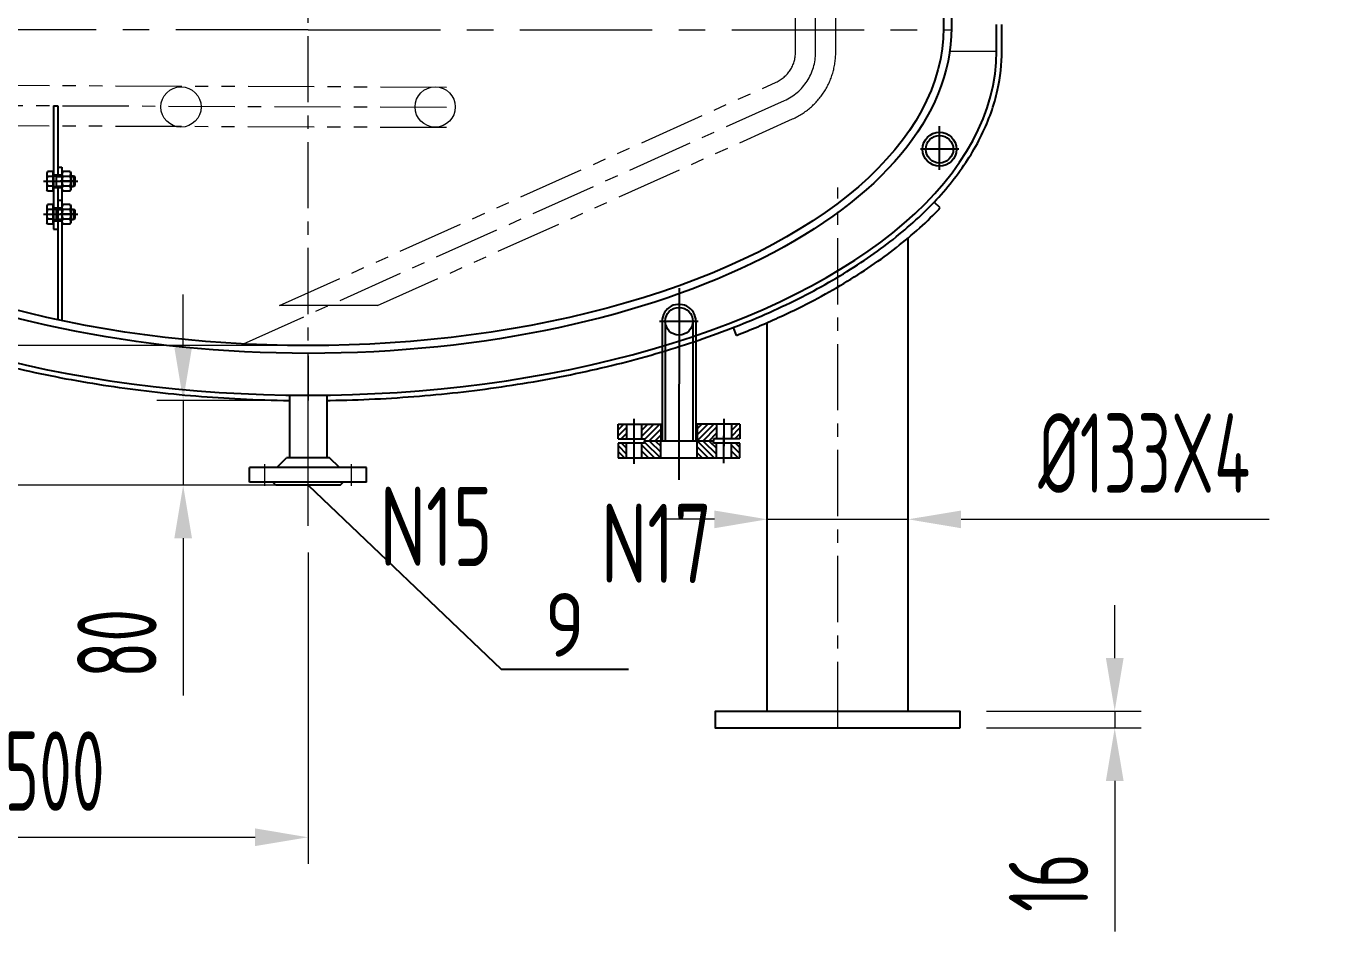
# Model space of a CAD drawing. Header units: millimetres. Extents: x -10 to 6019072, y -115569 to 2.
# Drawn here: x 6008003 to 6009239, y -112188 to -111323 of the extents above; entities that cross this region are included whole.
import ezdxf
from ezdxf.enums import TextEntityAlignment as Align

# ---------------------------------------------------------------- set-up
doc = ezdxf.new("R2010")
doc.units = ezdxf.units.MM
doc.header["$LTSCALE"] = 1000
for name, pattern in [('ACAD_ISO10W100', [18, 12, -3, 0, -3]), ('CENTER', [2, 1.25, -0.25, 0.25, -0.25]), ('DASHED', [0.75, 0.5, -0.25]), ('PHANTOM', [2.5, 1.25, -0.25, 0.25, -0.25, 0.25, -0.25])]:
    doc.linetypes.add(name, pattern=pattern)
doc.layers.get('0').update_dxf_attribs({"lineweight": 25})
for name, color, linetype in [('00', 7, 'Continuous'), ('3', 3, 'Continuous'), ('item', 7, 'Continuous'), ('Layer2', 1, 'ACAD_ISO10W100'), ('Layer3', 2, 'Continuous')]:
    doc.layers.add(name, color=color, linetype=linetype)
for name, color, linetype, lineweight in [('1', 1, 'Continuous', 18), ('1轮廓实线层', 7, 'Continuous', 25), ('3中心线层', 1, 'CENTER', 9), ('4虚线层', 6, 'DASHED', 9), ('5剖面线层', 2, 'Continuous', 9), ('7标注层', 4, 'Continuous', 15), ('9双点划线层', 6, 'PHANTOM', 9), ('FULL', 7, 'Continuous', 25), ('中心线', 1, 'CENTER', 9)]:
    doc.layers.add(name, color=color, linetype=linetype, lineweight=lineweight)
doc.styles.get("Standard").update_dxf_attribs({"font": 'gbenor.shx', "width": 0.707, "bigfont": 'gbcbig.shx'})
doc.dimstyles.new('STANDARD$0', dxfattribs={"dimscale": 50, "dimtxt": 1.5, "dimasz": 1, "dimexe": 0.5, "dimexo": 0.5, "dimgap": 0.5, "dimtad": 1, "dimdec": 1, "dimdsep": 46, "dimtxsty": 'Standard', "dimcen": 0.09, "dimclrd": 2, "dimclre": 2, "dimclrt": 2, "dimadec": 0, "dimazin": 0, "dimtfac": 1, "dimtdec": 1, "dimtmove": 0, "dimatfit": 3, "dimfxl": 0, "dimtolj": 1, "dimtzin": 0, "dimlwd": 13, "dimlwe": 13, "dimarcsym": 0})

# ---------------------------------------------------------------- blocks, each defined once
blk = doc.blocks.new('*D512')
at = {"layer": '5剖面线层', "color": 2, "lineweight": 13, "transparency": 16777216}
for p, q in [((6008268.9, -111819.9), (6008268.9, -112113.8)), ((6007768.9, -111881.7), (6007768.9, -112113.8)), ((6007818.9, -112088.8), (6008218.9, -112088.8))]:
    blk.add_line(p, q, dxfattribs=at)
at = {"layer": '5剖面线层', "color": 2, "transparency": 16777216}
for points in [[(6007818.9, -112080.4), (6007818.9, -112097.1), (6007768.9, -112088.8)], [(6008218.9, -112080.4), (6008218.9, -112097.1), (6008268.9, -112088.8)]]:
    blk.add_solid(points, dxfattribs=at)
at = {"layer": 'Defpoints', "color": 0, "transparency": 16777216}
for p in [(6008268.9, -111794.9), (6007768.9, -111856.7), (6008268.9, -112088.8)]:
    blk.add_point(p, dxfattribs=at)
at = {"layer": '5剖面线层', "color": 2, "transparency": 16777216, "insert": (6008029.5, -112026.3), "char_height": 75, "attachment_point": 5}
blk.add_mtext('\\A1;500', dxfattribs=at)
blk = doc.blocks.new('*D518')
at = {"layer": '5剖面线层', "color": 2, "lineweight": 13, "transparency": 16777216}
for p, q in [((6008104.6, -107267.4), (6006719.7, -107267.4)), ((6006744.7, -107317.4), (6006744.7, -111935.6)), ((6007628.6, -111985.6), (6006719.7, -111985.6))]:
    blk.add_line(p, q, dxfattribs=at)
at = {"layer": '5剖面线层', "color": 2, "transparency": 16777216}
for points in [[(6006736.4, -107317.4), (6006753, -107317.4), (6006744.7, -107267.4)], [(6006736.4, -111935.6), (6006753, -111935.6), (6006744.7, -111985.6)]]:
    blk.add_solid(points, dxfattribs=at)
at = {"layer": 'Defpoints', "color": 0, "transparency": 16777216}
for p in [(6008129.6, -107267.4), (6006744.7, -111985.6), (6007653.6, -111985.6)]:
    blk.add_point(p, dxfattribs=at)
at = {"layer": '5剖面线层', "color": 2, "transparency": 16777216, "insert": (6006682.2, -109626.5), "char_height": 75, "attachment_point": 5, "rotation": 90}
blk.add_mtext('\\A1;4718.3', dxfattribs=at)
blk = doc.blocks.new('*D519')
at = {"layer": '5剖面线层', "color": 2, "lineweight": 13, "transparency": 16777216}
for p, q in [((6007644, -111301.5), (6007404.4, -111301.5)), ((6007429.4, -111351.5), (6007429.4, -111574.5)), ((6008243.9, -111624.5), (6007404.4, -111624.5))]:
    blk.add_line(p, q, dxfattribs=at)
at = {"layer": '5剖面线层', "color": 2, "transparency": 16777216}
for points in [[(6007421, -111351.5), (6007437.7, -111351.5), (6007429.4, -111301.5)], [(6007421, -111574.5), (6007437.7, -111574.5), (6007429.4, -111624.5)]]:
    blk.add_solid(points, dxfattribs=at)
at = {"layer": 'Defpoints', "color": 0, "transparency": 16777216}
for p in [(6007669, -111301.5), (6007429.4, -111624.5), (6008268.9, -111624.5)]:
    blk.add_point(p, dxfattribs=at)
at = {"layer": '5剖面线层', "color": 2, "transparency": 16777216, "insert": (6007366.9, -111463), "char_height": 75, "attachment_point": 5, "rotation": 90}
blk.add_mtext('\\A1;325', dxfattribs=at)
blk = doc.blocks.new('*D525')
at = {"layer": '00', "color": 2, "linetype": 'CENTER', "lineweight": 13, "transparency": 16777216}
for p, q in [((6009030.5, -111919.6), (6009030.5, -111869.6)), ((6008909.3, -111969.6), (6009055.5, -111969.6)), ((6009030.5, -111969.6), (6009030.5, -111985.6)), ((6008909.3, -111985.6), (6009055.5, -111985.6)), ((6009030.5, -112035.6), (6009030.5, -112177.6))]:
    blk.add_line(p, q, dxfattribs=at)
at = {"layer": '00', "color": 2, "linetype": 'CENTER', "transparency": 16777216}
for points in [[(6009022.2, -111919.6), (6009038.9, -111919.6), (6009030.5, -111969.6)], [(6009022.2, -112035.6), (6009038.9, -112035.6), (6009030.5, -111985.6)]]:
    blk.add_solid(points, dxfattribs=at)
at = {"layer": 'Defpoints', "color": 0, "linetype": 'CENTER', "transparency": 16777216}
for p in [(6008884.3, -111969.6), (6009030.5, -111969.6), (6008884.3, -111985.6)]:
    blk.add_point(p, dxfattribs=at)
at = {"layer": '00', "color": 2, "linetype": 'CENTER', "transparency": 16777216, "insert": (6008968, -112131.6), "char_height": 75, "attachment_point": 5, "rotation": 90}
blk.add_mtext('\\A1;16', dxfattribs=at)
blk = doc.blocks.new('*D526')
at = {"layer": '00', "color": 2, "linetype": 'CENTER', "lineweight": 13, "transparency": 16777216}
for p, q in [((6008702.5, -111753.7), (6008702.5, -111813.6)), ((6008835.5, -111753.7), (6008835.5, -111813.6)), ((6008652.5, -111788.6), (6008602.5, -111788.6)), ((6008702.5, -111788.6), (6008835.5, -111788.6)), ((6008885.5, -111788.6), (6009176.2, -111788.6))]:
    blk.add_line(p, q, dxfattribs=at)
at = {"layer": '00', "color": 2, "linetype": 'CENTER', "transparency": 16777216}
for points in [[(6008652.5, -111780.3), (6008652.5, -111797), (6008702.5, -111788.6)], [(6008885.5, -111780.3), (6008885.5, -111797), (6008835.5, -111788.6)]]:
    blk.add_solid(points, dxfattribs=at)
at = {"layer": 'Defpoints', "color": 0, "linetype": 'CENTER', "transparency": 16777216}
for p in [(6008702.5, -111728.7), (6008835.5, -111728.7), (6008835.5, -111788.6)]:
    blk.add_point(p, dxfattribs=at)
at = {"layer": '00', "color": 2, "linetype": 'CENTER', "transparency": 16777216, "insert": (6009058.4, -111726.1), "char_height": 75, "attachment_point": 5}
blk.add_mtext('\\A1;{%%c133X4', dxfattribs=at)
blk = doc.blocks.new('*D529')
at = {"layer": '00', "color": 2, "linetype": 'CENTER', "lineweight": 13, "transparency": 16777216}
for p, q in [((6008151, -111626.4), (6008151, -111576.4)), ((6008226.4, -111676.4), (6008126, -111676.4)), ((6008151, -111676.4), (6008151, -111756.4)), ((6008213.6, -111756.4), (6008126, -111756.4)), ((6008151, -111806.4), (6008151, -111955))]:
    blk.add_line(p, q, dxfattribs=at)
at = {"layer": '00', "color": 2, "linetype": 'CENTER', "transparency": 16777216}
for points in [[(6008142.7, -111626.4), (6008159.3, -111626.4), (6008151, -111676.4)], [(6008142.7, -111806.4), (6008159.3, -111806.4), (6008151, -111756.4)]]:
    blk.add_solid(points, dxfattribs=at)
at = {"layer": 'Defpoints', "color": 0, "linetype": 'CENTER', "transparency": 16777216}
for p in [(6008251.4, -111676.4), (6008151, -111756.4), (6008238.6, -111756.4)]:
    blk.add_point(p, dxfattribs=at)
at = {"layer": '00', "color": 2, "linetype": 'CENTER', "transparency": 16777216, "insert": (6008088.5, -111905.7), "char_height": 75, "attachment_point": 5, "rotation": 90}
blk.add_mtext('\\A1;80', dxfattribs=at)
blk = doc.blocks.new('*D564')
at = {"layer": '7标注层', "color": 2, "lineweight": 13, "ltscale": 0.001, "transparency": 16777216}
for p, q in [((6008243.9, -111756.4), (6007936.8, -111756.4)), ((6007961.8, -111806.4), (6007961.8, -111935.6)), ((6007909.3, -111985.6), (6007986.8, -111985.6))]:
    blk.add_line(p, q, dxfattribs=at)
at = {"layer": '7标注层', "color": 2, "ltscale": 0.001, "transparency": 16777216}
for points in [[(6007953.5, -111806.4), (6007970.2, -111806.4), (6007961.8, -111756.4)], [(6007953.5, -111935.6), (6007970.2, -111935.6), (6007961.8, -111985.6)]]:
    blk.add_solid(points, dxfattribs=at)
at = {"layer": 'Defpoints', "color": 0, "ltscale": 0.001, "transparency": 16777216}
for p in [(6008268.9, -111756.4), (6007884.3, -111985.6), (6007961.8, -111985.6)]:
    blk.add_point(p, dxfattribs=at)
at = {"layer": '7标注层', "color": 2, "ltscale": 0.001, "transparency": 16777216, "insert": (6007897.8, -111871), "char_height": 75, "attachment_point": 5, "rotation": 90}
blk.add_mtext('\\A1;(230)', dxfattribs=at)

msp = doc.modelspace()

# ---------------------------------------------------------------- hatches: boundary and pattern name
h = msp.add_hatch()
h.set_pattern_fill('U', color=256, scale=4, angle=45.01622, style=0, pattern_type=0)
h.set_pattern_definition([(45.0162, (6009152.1317, -110598.4773), (-2.829228, 2.827626), [])])
h.paths.add_polyline_path([(6008668.61, -111698.68), (6008668.6, -111712.68), (6008676.6, -111712.69), (6008676.61, -111698.69)])
h.paths.add_polyline_path([(6008636.36, -111698.67), (6008654.61, -111698.68), (6008654.6, -111712.68), (6008651.6, -111712.68), (6008651.6, -111714.68), (6008636.35, -111714.67)])
h.paths.add_polyline_path([(6008583.61, -111698.66), (6008601.86, -111698.66), (6008601.85, -111714.66), (6008586.6, -111714.66), (6008586.6, -111712.66), (6008583.6, -111712.66)])
h.paths.add_polyline_path([(6008561.61, -111698.65), (6008569.61, -111698.66), (6008569.6, -111712.66), (6008561.6, -111712.65)])
h = msp.add_hatch()
h.set_pattern_fill('U', color=256, scale=4, angle=45, style=0, pattern_type=0)
h.set_pattern_definition([(315.0162, (6009152.7634, -112830.1634), (-2.827626, -2.829228), [])])
h.paths.add_polyline_path([(6008668.6, -111730.68), (6008668.6, -111716.68), (6008676.6, -111716.69), (6008676.6, -111730.69)])
h.paths.add_polyline_path([(6008636.35, -111730.67), (6008654.6, -111730.68), (6008654.6, -111716.68), (6008651.6, -111716.68), (6008651.6, -111714.68), (6008636.35, -111714.67)])
h.paths.add_polyline_path([(6008583.6, -111730.66), (6008601.85, -111730.66), (6008601.85, -111714.66), (6008586.6, -111714.66), (6008586.6, -111716.66), (6008583.6, -111716.66)])
h.paths.add_polyline_path([(6008561.6, -111730.65), (6008569.6, -111730.66), (6008569.6, -111716.66), (6008561.6, -111716.65)])

# ---------------------------------------------------------------- linework, layer by layer
at = {"layer": '00', "color": 4}
for p, q in [((6008022.89, -111460.16), (6008022.18, -111461.4)), ((6008022.18, -111461.4), (6008022.18, -111477.4)), ((6008028.08, -111460.16), (6008022.89, -111460.16)), ((6008028.08, -111464.78), (6008022.89, -111464.78)), ((6008028.08, -111460.16), (6008028.08, -111478.64)), ((6008028.58, -111462.2), (6008028.08, -111462.2)), ((6008028.58, -111462.2), (6008028.58, -111476.6)), ((6008028.58, -111463.4), (6008036.58, -111463.4)), ((6008028.58, -111464.4), (6008036.58, -111464.4)), ((6008031.08, -111464.4), (6008031.08, -111474.4)), ((6008037.29, -111460.16), (6008036.58, -111461.4)), ((6008036.58, -111461.4), (6008036.58, -111477.4)), ((6008044.26, -111460.16), (6008037.29, -111460.16)), ((6008044.26, -111464.78), (6008037.29, -111464.78)), ((6008044.26, -111460.16), (6008044.98, -111461.4)), ((6008044.98, -111461.4), (6008044.98, -111477.4)), ((6008044.98, -111464.4), (6008047.58, -111464.4)), ((6008047.58, -111464.4), (6008047.58, -111474.4)), ((6008047.58, -111464.4), (6008048.58, -111465.4)), ((6008048.58, -111465.4), (6008048.58, -111473.4)), ((6008022.89, -111478.64), (6008022.18, -111477.4)), ((6008028.08, -111474.02), (6008022.89, -111474.02)), ((6008028.08, -111478.64), (6008022.89, -111478.64)), ((6008028.58, -111476.6), (6008028.08, -111476.6)), ((6008028.58, -111474.4), (6008036.58, -111474.4)), ((6008028.58, -111475.4), (6008036.58, -111475.4)), ((6008037.29, -111478.64), (6008036.58, -111477.4)), ((6008044.26, -111474.02), (6008037.29, -111474.02)), ((6008044.26, -111478.64), (6008037.29, -111478.64)), ((6008044.26, -111478.64), (6008044.98, -111477.4)), ((6008044.98, -111474.4), (6008047.58, -111474.4)), ((6008048.58, -111473.4), (6008047.58, -111474.4)), ((6008022.89, -111491.4), (6008022.18, -111492.64)), ((6008022.18, -111492.64), (6008022.18, -111508.64)), ((6008028.08, -111491.4), (6008022.89, -111491.4)), ((6008028.08, -111496.02), (6008022.89, -111496.02)), ((6008028.08, -111491.4), (6008028.08, -111509.88)), ((6008028.58, -111493.44), (6008028.08, -111493.44)), ((6008028.58, -111493.44), (6008028.58, -111507.84)), ((6008028.58, -111494.64), (6008036.58, -111494.64)), ((6008028.58, -111495.64), (6008036.58, -111495.64)), ((6008031.08, -111495.64), (6008031.08, -111505.64)), ((6008037.29, -111491.4), (6008036.58, -111492.64)), ((6008036.58, -111492.64), (6008036.58, -111508.64)), ((6008044.26, -111491.4), (6008037.29, -111491.4)), ((6008044.26, -111496.02), (6008037.29, -111496.02)), ((6008044.26, -111491.4), (6008044.98, -111492.64)), ((6008044.98, -111492.64), (6008044.98, -111508.64)), ((6008044.98, -111495.64), (6008047.58, -111495.64)), ((6008047.58, -111495.64), (6008047.58, -111505.64)), ((6008047.58, -111495.64), (6008048.58, -111496.64)), ((6008048.58, -111496.64), (6008048.58, -111504.64)), ((6008022.89, -111509.88), (6008022.18, -111508.64)), ((6008028.08, -111505.26), (6008022.89, -111505.26)), ((6008028.08, -111509.88), (6008022.89, -111509.88)), ((6008028.58, -111507.84), (6008028.08, -111507.84)), ((6008028.58, -111505.64), (6008036.58, -111505.64)), ((6008028.58, -111506.64), (6008036.58, -111506.64)), ((6008037.29, -111509.88), (6008036.58, -111508.64)), ((6008044.26, -111505.26), (6008037.29, -111505.26)), ((6008044.26, -111509.88), (6008037.29, -111509.88)), ((6008044.26, -111509.88), (6008044.98, -111508.64)), ((6008044.98, -111505.64), (6008047.58, -111505.64)), ((6008048.58, -111504.64), (6008047.58, -111505.64))]:
    msp.add_line(p, q, dxfattribs=at)
at = {"layer": '00', "color": 3, "linetype": 'CENTER'}
for p, q in [((6008865.77, -111494.6), (6008859.97, -111489.1)), ((6008673.35, -111614.9), (6008670.45, -111607.45))]:
    msp.add_line(p, q, dxfattribs=at)
at = {"layer": '00', "color": 4}
for centre, radius, start, end in [((6008026.26, -111462.47), 4.09, 154.38414, 214.38424), ((6008037.46, -111469.4), 15.29, 162.41205, 197.58795), ((6008040.66, -111462.47), 4.09, 154.38414, 214.38424), ((6008051.86, -111469.4), 15.29, 162.41205, 197.58795), ((6008040.89, -111462.47), 4.09, 325.61576, 25.61586), ((6008029.69, -111469.4), 15.29, 342.41205, 17.58795), ((6008026.26, -111476.33), 4.09, 145.61576, 205.61586), ((6008040.66, -111476.33), 4.09, 145.61576, 205.61586), ((6008040.89, -111476.33), 4.09, 334.38414, 34.38424), ((6008026.26, -111493.71), 4.09, 154.38414, 214.38424), ((6008037.46, -111500.64), 15.29, 162.41205, 197.58795), ((6008040.66, -111493.71), 4.09, 154.38414, 214.38424), ((6008051.86, -111500.64), 15.29, 162.41205, 197.58795), ((6008040.89, -111493.71), 4.09, 325.61576, 25.61586), ((6008029.69, -111500.64), 15.29, 342.41205, 17.58795), ((6008026.26, -111507.57), 4.09, 145.61576, 205.61586), ((6008040.66, -111507.57), 4.09, 145.61576, 205.61586), ((6008040.89, -111507.57), 4.09, 334.38414, 34.38424)]:
    msp.add_arc(centre, radius, start, end, dxfattribs=at)
at = {"layer": '1', "color": 7}
for p, q in [((6008031.08, -111465.15), (6008029.78, -111464.4)), ((6008031.08, -111465.15), (6008036.58, -111465.15)), ((6008044.98, -111465.15), (6008048.33, -111465.15)), ((6008031.08, -111473.65), (6008029.78, -111474.4)), ((6008031.08, -111473.65), (6008036.58, -111473.65)), ((6008044.98, -111473.65), (6008048.33, -111473.65)), ((6008031.08, -111496.39), (6008029.78, -111495.64)), ((6008031.08, -111496.39), (6008036.58, -111496.39)), ((6008044.98, -111496.39), (6008048.33, -111496.39)), ((6008031.08, -111504.89), (6008029.78, -111505.64)), ((6008031.08, -111504.89), (6008036.58, -111504.89)), ((6008044.98, -111504.89), (6008048.33, -111504.89))]:
    msp.add_line(p, q, dxfattribs=at)
at = {"layer": '1轮廓实线层'}
for p, q in [((6008868.9, -111301.49), (6008868.9, -111324.57)), ((6008876.28, -111301.49), (6008876.28, -111324.57))]:
    msp.add_line(p, q, dxfattribs=at)
at = {"layer": '1轮廓实线层', "ltscale": 14}
for p, q in [((6008918.95, -111346.49), (6008918.95, -111321.49)), ((6008923.95, -111346.49), (6008923.95, -111321.49)), ((6008835.46, -111969.6), (6008835.46, -111523.01)), ((6008702.46, -111969.6), (6008702.46, -111602.87)), ((6008251.41, -111671.38), (6008251.41, -111730.63)), ((6008286.48, -111671.38), (6008286.48, -111730.63)), ((6008239.45, -111739.83), (6008248.65, -111730.63)), ((6008289.24, -111730.63), (6008248.65, -111730.63)), ((6008298.45, -111739.83), (6008289.24, -111730.63)), ((6008324.18, -111739.83), (6008213.72, -111739.83)), ((6008213.72, -111753.64), (6008213.72, -111739.83)), ((6008324.18, -111753.64), (6008324.18, -111739.83)), ((6008324.18, -111753.64), (6008213.72, -111753.64)), ((6008238.57, -111756.4), (6008235.81, -111753.64)), ((6008299.32, -111756.4), (6008238.57, -111756.4)), ((6008299.32, -111756.4), (6008302.09, -111753.64))]:
    msp.add_line(p, q, dxfattribs=at)
msp.add_lwpolyline([(6008884.33, -111985.65), (6008653.58, -111985.65), (6008653.58, -111969.6), (6008884.33, -111969.6)], close=True, dxfattribs=at)
at = {"layer": '1轮廓实线层', "extrusion": (0, 0, -1)}
for major_axis, ratio, start_param, end_param in [((607.33, 0), 0.506079, 1.5707963, 3.1415927), ((599.95, 0), 0.5, 0, 3.1415927), ((607.33, 0), 0.506079, 0, 1.5707963)]:
    msp.add_ellipse((6008268.95, -111324.57), major_axis=major_axis, ratio=ratio, start_param=start_param, end_param=end_param, dxfattribs=at)
at = {"layer": '1轮廓实线层', "ltscale": 14}
msp.add_ellipse((6008268.95, -111346.49), major_axis=(-650, 0), ratio=0.5, start_param=6.2831853, end_param=9.424778, dxfattribs=at)
for points, knots in [([(6007613.95, -111346.49), (6007613.95, -111356.18), (6007614.79, -111365.87), (6007618.14, -111385.15), (6007620.66, -111394.75), (6007628.98, -111418.49), (6007635.81, -111432.53), (6007653, -111459.98), (6007663.35, -111473.38), (6007687.37, -111499.34), (6007701.05, -111511.9), (6007731.47, -111535.99), (6007748.23, -111547.52), (6007784.54, -111569.38), (6007804.09, -111579.7), (6007845.67, -111598.98), (6007867.7, -111607.94), (6007913.87, -111624.34), (6007938, -111631.78), (6007987.99, -111645.04), (6008013.83, -111650.86), (6008066.8, -111660.76), (6008093.92, -111664.85), (6008148.98, -111671.24), (6008176.93, -111673.54), (6008220.46, -111675.68), (6008235.93, -111676.17), (6008251.41, -111676.38)], [6.2831853, 6.2831853, 6.2831853, 6.2831853, 6.36994, 6.36994, 6.4566947, 6.4566947, 6.5866151, 6.5866151, 6.7165355, 6.7165355, 6.8464559, 6.8464559, 6.9763763, 6.9763763, 7.1062967, 7.1062967, 7.2362171, 7.2362171, 7.3661375, 7.3661375, 7.4960579, 7.4960579, 7.6259784, 7.6259784, 7.7558988, 7.7558988, 7.8271045, 7.8271045, 7.8271045, 7.8271045]), ([(6008286.48, -111676.38), (6008287.56, -111676.36), (6008288.64, -111676.35), (6008317.96, -111675.88), (6008346.15, -111674.51), (6008401.93, -111669.96), (6008429.53, -111666.78), (6008483.68, -111658.65), (6008510.23, -111653.7), (6008561.84, -111642.13), (6008586.9, -111635.5), (6008635.11, -111620.67), (6008658.26, -111612.47), (6008702.27, -111594.62), (6008723.13, -111584.97), (6008762.21, -111564.39), (6008780.43, -111553.46), (6008813.93, -111530.46), (6008829.21, -111518.41), (6008856.55, -111493.35), (6008868.63, -111480.35), (6008889.35, -111453.61), (6008898, -111439.87), (6008911.69, -111411.86), (6008916.74, -111397.59), (6008922.6, -111371.02), (6008923.95, -111358.76), (6008923.95, -111346.49)], [7.8808588, 7.8808588, 7.8808588, 7.8808588, 7.8858192, 7.8858192, 8.0157396, 8.0157396, 8.14566, 8.14566, 8.2755804, 8.2755804, 8.4055008, 8.4055008, 8.5354212, 8.5354212, 8.6653416, 8.6653416, 8.7952621, 8.7952621, 8.9251825, 8.9251825, 9.0551029, 9.0551029, 9.1850233, 9.1850233, 9.3149437, 9.3149437, 9.424778, 9.424778, 9.424778, 9.424778]), ([(6008673.35, -111614.9), (6008686.94, -111609.6), (6008700.13, -111604.03), (6008733.53, -111588.77), (6008753.02, -111578.66), (6008789.39, -111557.23), (6008806.26, -111545.91), (6008837.13, -111522.18), (6008851.13, -111509.78), (6008864.3, -111496.15), (6008865.04, -111495.38), (6008865.77, -111494.6)], [8.51623451, 8.51623451, 8.51623451, 8.51623451, 8.59449551, 8.59449551, 8.72122445, 8.72122445, 8.84795338, 8.84795338, 8.97468231, 8.97468231, 8.9822672, 8.9822672, 8.9822672, 8.9822672])]:
    msp.add_open_spline(points, degree=3, knots=knots, dxfattribs=at)
at = {"layer": '3', "color": 1}
for p, q in [((6008019.18, -111469.4), (6008051.58, -111469.4)), ((6008019.18, -111469.4), (6008019.18, -111469.4)), ((6008046.66, -111469.4), (6008034.9, -111469.4)), ((6008046.66, -111469.4), (6008046.66, -111469.4)), ((6008019.18, -111500.64), (6008051.58, -111500.64)), ((6008019.18, -111500.64), (6008019.18, -111500.64)), ((6008046.66, -111500.64), (6008034.9, -111500.64)), ((6008046.66, -111500.64), (6008046.66, -111500.64))]:
    msp.add_line(p, q, dxfattribs=at)
at = {"layer": '3中心线层', "ltscale": 0.05}
for p, q in [((6008268.95, -111794.9), (6008268.95, -107381.51)), ((6008748.1, -111347.64), (6008748.1, -109101.47)), ((6008399.64, -111399.78), (6007839.61, -111397.64)), ((6008207.87, -111622.98), (6008718.61, -111393.24)), ((6008768.96, -111985.65), (6008768.96, -111475.17))]:
    msp.add_line(p, q, dxfattribs=at)
msp.add_arc((6008698.1, -111347.64), 50, 294.21906, 0, dxfattribs=at)
at = {"layer": '4虚线层', "ltscale": 5}
msp.add_line((6008334.53, -111586.84), (6008241.9, -111586.84), dxfattribs=at)
at = {"layer": '4虚线层', "ltscale": 0.1}
for p, q in [((6008227.99, -111756.93), (6008227.99, -111736.4)), ((6008309.91, -111756.93), (6008309.91, -111736.4))]:
    msp.add_line(p, q, dxfattribs=at)
at = {"layer": '4虚线层', "ltscale": 5}
for radius in [31, 69]:
    msp.add_arc((6008698.1, -111347.64), radius, 294.21906, 0, dxfattribs=at)
at = {"layer": '5剖面线层'}
for centre in [(6008148.95, -111399.28), (6008388.95, -111399.28)]:
    msp.add_circle(centre, 19, dxfattribs=at)
at = {"layer": '9双点划线层', "ltscale": 0.05}
for p, q in [((6008729.1, -111347.64), (6008729.1, -109101.47)), ((6008767.1, -111347.64), (6008767.1, -109101.47)), ((6008399.71, -111380.78), (6007839.68, -111378.64)), ((6008241.9, -111586.84), (6008710.82, -111375.92)), ((6008399.57, -111418.78), (6007839.53, -111416.64)), ((6008334.53, -111586.84), (6008726.4, -111410.57))]:
    msp.add_line(p, q, dxfattribs=at)
at = {"layer": 'FULL'}
for p, q in [((6008603.31, -111601.64), (6008603.27, -111714.67)), ((6008606.15, -111601.64), (6008606.11, -111714.66)), ((6008632.15, -111601.64), (6008632.11, -111714.67)), ((6008635.16, -111601.65), (6008635.13, -111714.67)), ((6008561.6, -111712.65), (6008561.61, -111698.65)), ((6008561.61, -111698.65), (6008603.26, -111698.67)), ((6008569.61, -111698.66), (6008569.6, -111712.66)), ((6008583.61, -111698.66), (6008583.6, -111712.66)), ((6008601.86, -111698.66), (6008601.85, -111714.66)), ((6008676.61, -111698.69), (6008635.12, -111698.67)), ((6008636.36, -111698.67), (6008636.35, -111714.67)), ((6008654.61, -111698.68), (6008654.6, -111712.68)), ((6008668.61, -111698.68), (6008668.6, -111712.68)), ((6008676.61, -111698.69), (6008676.6, -111712.69)), ((6008561.6, -111712.65), (6008586.6, -111712.65)), ((6008586.6, -111712.65), (6008586.6, -111714.66)), ((6008676.6, -111712.69), (6008651.6, -111712.68)), ((6008651.6, -111712.68), (6008651.6, -111714.68)), ((6008561.6, -111716.66), (6008561.6, -111730.65)), ((6008586.6, -111716.66), (6008561.6, -111716.66)), ((6008569.6, -111730.66), (6008569.6, -111716.66)), ((6008583.6, -111716.66), (6008583.6, -111730.66)), ((6008651.6, -111714.68), (6008586.6, -111714.66)), ((6008651.6, -111714.68), (6008586.6, -111714.66)), ((6008586.6, -111716.66), (6008586.6, -111714.66)), ((6008601.85, -111730.66), (6008601.85, -111714.66)), ((6008636.35, -111730.67), (6008636.35, -111714.67)), ((6008651.6, -111716.68), (6008651.6, -111714.68)), ((6008676.6, -111716.69), (6008651.6, -111716.68)), ((6008654.6, -111730.68), (6008654.6, -111716.68)), ((6008668.6, -111730.68), (6008668.6, -111716.68)), ((6008676.6, -111730.69), (6008676.6, -111716.69)), ((6008561.6, -111730.65), (6008676.6, -111730.69))]:
    msp.add_line(p, q, dxfattribs=at)
for centre, radius in [((6008865.11, -111439.22), 16), ((6008865.11, -111439.22), 13), ((6008619.15, -111601.64), 13)]:
    msp.add_circle(centre, radius, dxfattribs=at)
msp.add_arc((6008619.15, -111601.64), 16, 0.01622, 188.13817, dxfattribs=at)
at = {"layer": 'item', "color": 1, "linetype": 'Continuous', "ltscale": 10}
for p, q in [((6008268.95, -111756.4), (6008451.38, -111930.22)), ((6008451.38, -111930.22), (6008571.38, -111930.22))]:
    msp.add_line(p, q, dxfattribs=at)
at = {"layer": 'Layer2'}
for p, q in [((6008865.1, -111458.67), (6008865.11, -111417.46)), ((6008883.44, -111439.22), (6008847.12, -111439.21)), ((6008619.17, -111570.34), (6008619.12, -111751.42)), ((6008600.82, -111601.64), (6008637.13, -111601.63)), ((6008576.61, -111693.66), (6008576.6, -111736.13)), ((6008661.61, -111693.68), (6008661.6, -111719.68)), ((6008661.6, -111735.68), (6008661.61, -111709.68))]:
    msp.add_line(p, q, dxfattribs=at)
at = {"layer": 'Layer3'}
for p, q in [((6008028.58, -111398.37), (6008028.58, -111514.51)), ((6008028.58, -111398.37), (6008032.58, -111398.37)), ((6008032.58, -111398.37), (6008032.58, -111464.4)), ((6008032.58, -111456.11), (6008036.58, -111456.11)), ((6008036.58, -111456.11), (6008036.58, -111601.13)), ((6008032.58, -111474.4), (6008032.58, -111600.28)), ((6008032.58, -111487.35), (6008036.58, -111487.35)), ((6008028.58, -111514.51), (6008032.58, -111514.51))]:
    msp.add_line(p, q, dxfattribs=at)
at = {"layer": '中心线', "ltscale": 0.1, "extrusion": (1.22461e-16, 0, -1)}
msp.add_line((6008268.95, -111326.49), (6007661.61, -111326.49), dxfattribs=at)
at = {"layer": '中心线', "ltscale": 0.1}
for p, q in [((6008268.95, -111326.49), (6008876.28, -111326.49)), ((6008874.73, -111346.49), (6008918.95, -111346.49)), ((6008268.95, -111634.13), (6008268.95, -111676.49)), ((6008268.95, -111756.4), (6008268.95, -111640.01))]:
    msp.add_line(p, q, dxfattribs=at)

# ---------------------------------------------------------------- texts
at = {"width": 0.8}
for s, p in [('N15', (6008389.71, -111795.27)), ('N17', (6008597.83, -111811.22))]:
    msp.add_text(s, height=74.795, dxfattribs=at).set_placement(p, align=Align.MIDDLE)
at = {"layer": 'item', "color": 7, "ltscale": 10}
msp.add_text('9', height=60, dxfattribs=at).set_placement((6008511.38, -111888.22), align=Align.MIDDLE)

# ---------------------------------------------------------------- dimensions: what is measured, and where the dimension line sits
at = {"layer": '00', "color": 3, "linetype": 'CENTER'}
dim = msp.add_linear_dim(base=(6008150.99, -111756.4), p1=(6008251.41, -111676.38), p2=(6008238.57, -111756.4), angle=90, dimstyle='STANDARD$0', override={"dimfxl": 600, "dimfxlon": 1}, dxfattribs=at)
dim.commit()
dim.dimension.update_dxf_attribs({"geometry": '*D529', "text_midpoint": (6008088.49, -111905.72)})
dim = msp.add_linear_dim(base=(6008835.46, -111788.62), p1=(6008702.46, -111728.75), p2=(6008835.46, -111728.75), text='{%%c<>X4', dimstyle='STANDARD$0', override={"dimfxl": 600, "dimfxlon": 1}, dxfattribs=at)
dim.commit()
dim.dimension.update_dxf_attribs({"geometry": '*D526', "text_midpoint": (6009058.4, -111788.62), "dimtype": 160})
dim = msp.add_linear_dim(base=(6009030.5219, -111969.6025), p1=(6008884.3321, -111985.6475), p2=(6008884.3321, -111969.6025), angle=90, dimstyle='STANDARD$0', override={"dimfxl": 600, "dimfxlon": 1}, dxfattribs=at)
dim.commit()
dim.dimension.update_dxf_attribs({"geometry": '*D525', "text_midpoint": (6009030.5219, -112131.6279), "dimtype": 160})
at = {"layer": '5剖面线层'}
dim = msp.add_linear_dim(base=(6006744.7, -111985.65), p1=(6008129.62, -107267.35), p2=(6007653.56, -111985.65), angle=90, dimstyle='STANDARD$0', override={"dimfxl": 600, "dimfxlon": 1}, dxfattribs=at)
dim.commit()
dim.dimension.update_dxf_attribs({"geometry": '*D518', "text_midpoint": (6006744.7, -109626.5), "dimtype": 160})
dim = msp.add_linear_dim(base=(6007429.36, -111624.54), p1=(6007669, -111301.49), p2=(6008268.95, -111624.54), angle=90, text='325', dimstyle='STANDARD$0', override={"dimfxl": 600, "dimfxlon": 1}, dxfattribs=at)
dim.commit()
dim.dimension.update_dxf_attribs({"geometry": '*D519', "text_midpoint": (6007366.86, -111463.02)})
dim = msp.add_linear_dim(base=(6008268.95, -112088.78), p1=(6007768.94, -111856.69), p2=(6008268.95, -111794.9), dimstyle='STANDARD$0', override={"dimfxl": 600, "dimfxlon": 1}, dxfattribs=at)
dim.commit()
dim.dimension.update_dxf_attribs({"geometry": '*D512', "text_midpoint": (6008029.53, -112088.78), "dimtype": 160})
at = {"layer": '7标注层', "color": 3, "ltscale": 0.001}
dim = msp.add_linear_dim(base=(6007961.83, -111985.65), p1=(6008268.95, -111756.4), p2=(6007884.31, -111985.65), angle=90, text='(230)', dimstyle='STANDARD$0', override={"dimtix": 1, "dimfxl": 600, "dimfxlon": 1}, dxfattribs=at)
dim.commit()
dim.dimension.update_dxf_attribs({"geometry": '*D564', "text_midpoint": (6007897.76, -111871.02)})

doc.saveas('drawing.dxf')
